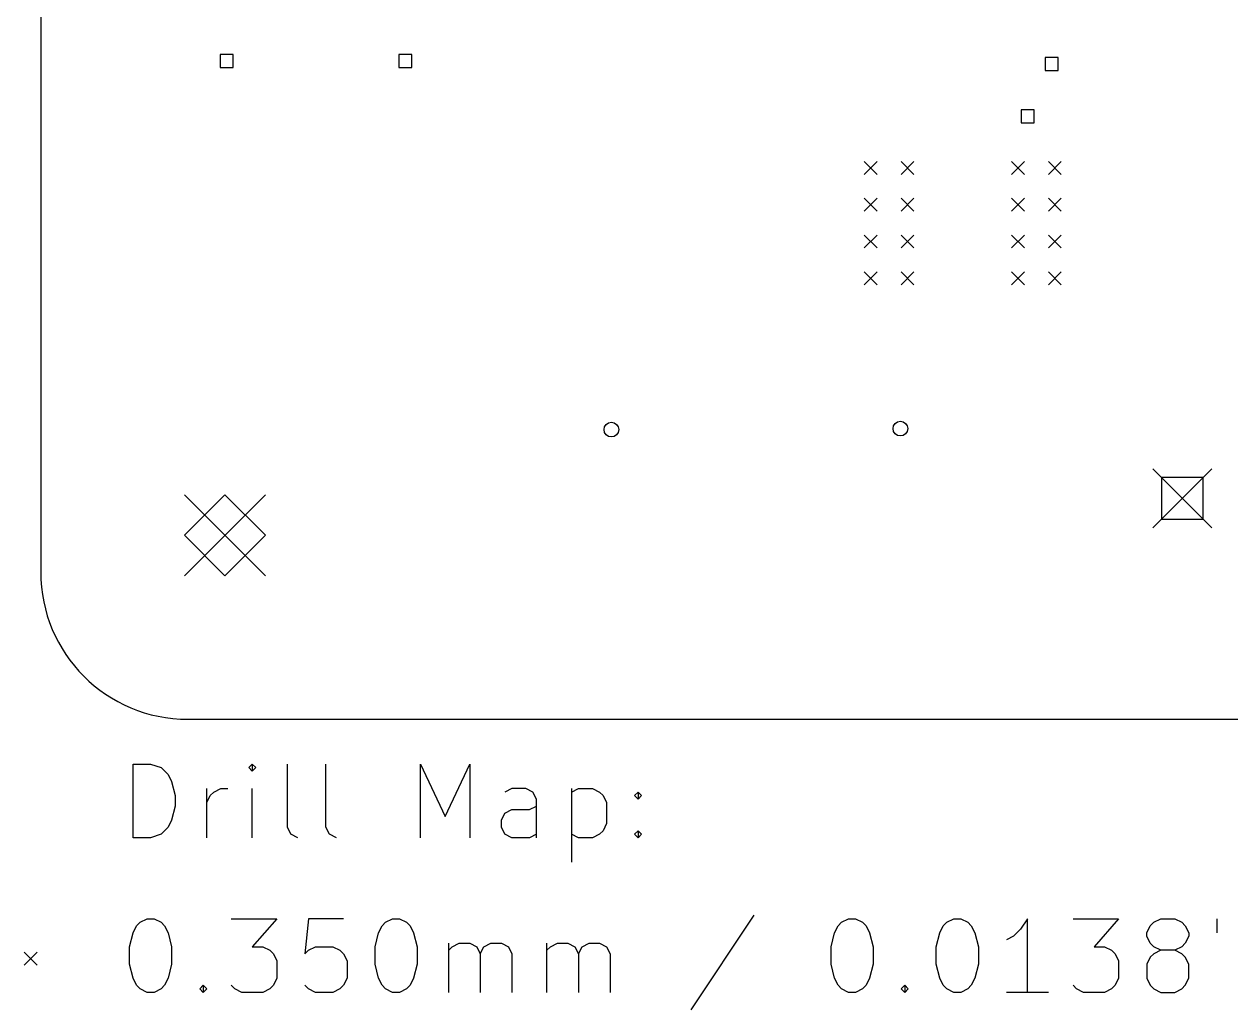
# Model space of a CAD drawing. Extents: x 120 to 257, y -154 to -51.
# Drawn here: x 121.44 to 154.2, y -129.13 to -102.36 of the extents above; entities that cross this region are included whole.
import ezdxf

# ---------------------------------------------------------------- set-up
doc = ezdxf.new("R2010")
doc.units = 0
doc.layers.add('BLACK', color=7, linetype='CONTINUOUS')

msp = doc.modelspace()

# ---------------------------------------------------------------- linework, layer by layer
at = {"layer": 'BLACK', "linetype": 'CONTINUOUS'}
for p, q in [((121.886073, -55.235427), (121.886073, -117.235427)), ((127.112851, -103.183649), (126.759295, -103.183649)), ((126.759295, -103.183649), (126.759295, -103.537205)), ((127.112851, -103.537205), (127.112851, -103.183649)), ((131.962851, -103.183649), (131.609295, -103.183649)), ((131.609295, -103.183649), (131.609295, -103.537205)), ((131.962851, -103.537205), (131.962851, -103.183649)), ((126.759295, -103.537205), (127.112851, -103.537205)), ((131.609295, -103.537205), (131.962851, -103.537205)), ((149.512851, -103.258649), (149.159295, -103.258649)), ((149.159295, -103.258649), (149.159295, -103.612205)), ((149.512851, -103.612205), (149.512851, -103.258649)), ((149.159295, -103.612205), (149.512851, -103.612205)), ((148.862851, -104.680649), (148.509295, -104.680649)), ((148.509295, -104.680649), (148.509295, -105.034205)), ((148.862851, -105.034205), (148.862851, -104.680649)), ((148.509295, -105.034205), (148.862851, -105.034205)), ((144.247994, -106.085427), (144.597994, -106.435427)), ((144.597994, -106.085427), (144.247994, -106.435427)), ((145.247994, -106.085427), (145.597994, -106.435427)), ((145.597994, -106.085427), (145.247994, -106.435427)), ((148.247994, -106.085427), (148.597994, -106.435427)), ((148.597994, -106.085427), (148.247994, -106.435427)), ((149.247994, -106.085427), (149.597994, -106.435427)), ((149.597994, -106.085427), (149.247994, -106.435427)), ((144.247994, -107.085427), (144.597994, -107.435427)), ((144.597994, -107.085427), (144.247994, -107.435427)), ((145.247994, -107.085427), (145.597994, -107.435427)), ((145.597994, -107.085427), (145.247994, -107.435427)), ((148.247994, -107.085427), (148.597994, -107.435427)), ((148.597994, -107.085427), (148.247994, -107.435427)), ((149.247994, -107.085427), (149.597994, -107.435427)), ((149.597994, -107.085427), (149.247994, -107.435427)), ((144.247994, -108.085427), (144.597994, -108.435427)), ((144.597994, -108.085427), (144.247994, -108.435427)), ((145.247994, -108.085427), (145.597994, -108.435427)), ((145.597994, -108.085427), (145.247994, -108.435427)), ((148.247994, -108.085427), (148.597994, -108.435427)), ((148.597994, -108.085427), (148.247994, -108.435427)), ((149.247994, -108.085427), (149.597994, -108.435427)), ((149.597994, -108.085427), (149.247994, -108.435427)), ((144.247994, -109.085427), (144.597994, -109.435427)), ((144.597994, -109.085427), (144.247994, -109.435427)), ((145.247994, -109.085427), (145.597994, -109.435427)), ((145.597994, -109.085427), (145.247994, -109.435427)), ((148.247994, -109.085427), (148.597994, -109.435427)), ((148.597994, -109.085427), (148.247994, -109.435427)), ((149.247994, -109.085427), (149.597994, -109.435427)), ((149.597994, -109.085427), (149.247994, -109.435427)), ((152.086073, -114.435427), (153.686073, -116.035427)), ((153.686073, -114.435427), (152.086073, -116.035427)), ((153.451764, -114.669736), (152.320382, -114.669736)), ((152.320382, -114.669736), (152.320382, -115.801118)), ((153.451764, -115.801118), (153.451764, -114.669736)), ((125.786073, -115.135427), (127.986073, -117.335427)), ((127.986073, -115.135427), (125.786073, -117.335427)), ((126.886073, -115.135427), (125.786073, -116.235427)), ((127.986073, -116.235427), (126.886073, -115.135427)), ((152.320382, -115.801118), (153.451764, -115.801118)), ((125.786073, -116.235427), (126.886073, -117.335427)), ((126.886073, -117.335427), (127.986073, -116.235427)), ((125.886073, -121.235427), (252.886073, -121.235427)), ((124.393841, -124.450265), (124.393841, -122.450265)), ((124.393841, -122.450265), (124.870031, -122.450265)), ((124.870031, -122.450265), (125.155746, -122.545503)), ((125.155746, -122.545503), (125.346222, -122.735979)), ((127.631936, -122.450265), (127.536698, -122.545503)), ((127.536698, -122.545503), (127.631936, -122.640741)), ((127.727174, -122.545503), (127.631936, -122.450265)), ((127.631936, -122.450265), (127.631936, -122.640741)), ((127.631936, -122.640741), (127.727174, -122.545503)), ((128.584317, -124.16455), (128.584317, -122.450265)), ((129.631936, -124.16455), (129.631936, -122.450265)), ((132.203365, -124.450265), (132.203365, -122.450265)), ((132.203365, -122.450265), (132.870032, -123.878836)), ((132.870032, -123.878836), (133.536698, -122.450265)), ((133.536698, -122.450265), (133.536698, -124.450265)), ((125.346222, -122.735979), (125.44146, -122.926455)), ((125.44146, -122.926455), (125.536698, -123.307407)), ((126.393841, -124.450265), (126.393841, -123.116931)), ((126.584317, -123.212169), (126.774793, -123.116931)), ((126.774793, -123.116931), (126.96527, -123.116931)), ((127.631936, -124.450265), (127.631936, -123.116931)), ((134.679555, -123.116931), (134.489079, -123.212169)), ((135.060508, -123.116931), (134.679555, -123.116931)), ((135.250984, -123.212169), (135.060508, -123.116931)), ((136.298603, -123.116931), (136.298603, -125.116931)), ((136.298603, -123.212169), (136.489079, -123.116931)), ((136.489079, -123.116931), (136.870032, -123.116931)), ((136.870032, -123.116931), (137.060508, -123.212169)), ((125.536698, -123.307407), (125.536698, -123.593122)), ((126.393841, -123.497884), (126.489079, -123.307407)), ((126.489079, -123.307407), (126.584317, -123.212169)), ((135.346222, -123.402646), (135.250984, -123.212169)), ((135.346222, -124.450265), (135.346222, -123.402646)), ((137.060508, -123.212169), (137.155746, -123.307407)), ((137.155746, -123.307407), (137.250984, -123.497884)), ((137.250984, -123.497884), (137.250984, -124.069312)), ((138.012889, -123.307407), (138.108127, -123.212169)), ((138.108127, -123.402646), (138.012889, -123.307407)), ((138.108127, -123.212169), (138.203365, -123.307407)), ((138.108127, -123.212169), (138.108127, -123.402646)), ((138.203365, -123.307407), (138.108127, -123.402646)), ((125.536698, -123.593122), (125.44146, -123.974074)), ((134.393841, -123.974074), (134.489079, -123.783598)), ((134.489079, -123.783598), (134.679555, -123.68836)), ((134.679555, -123.68836), (135.155746, -123.68836)), ((135.155746, -123.68836), (135.346222, -123.593122)), ((125.346222, -124.16455), (125.155746, -124.355027)), ((125.44146, -123.974074), (125.346222, -124.16455)), ((128.679555, -124.355027), (128.584317, -124.16455)), ((129.727174, -124.355027), (129.631936, -124.16455)), ((134.393841, -124.16455), (134.393841, -123.974074)), ((134.489079, -124.355027), (134.393841, -124.16455)), ((137.250984, -124.069312), (137.155746, -124.259788)), ((124.870031, -124.450265), (124.393841, -124.450265)), ((125.155746, -124.355027), (124.870031, -124.450265)), ((128.870031, -124.450265), (128.679555, -124.355027)), ((129.91765, -124.450265), (129.727174, -124.355027)), ((134.679555, -124.450265), (134.489079, -124.355027)), ((135.155746, -124.450265), (134.679555, -124.450265)), ((135.346222, -124.355027), (135.155746, -124.450265)), ((136.489079, -124.450265), (136.298603, -124.355027)), ((136.870032, -124.450265), (136.489079, -124.450265)), ((137.060508, -124.355027), (136.870032, -124.450265)), ((137.155746, -124.259788), (137.060508, -124.355027)), ((138.012889, -124.355027), (138.108127, -124.259788)), ((138.108127, -124.450265), (138.012889, -124.355027)), ((138.108127, -124.259788), (138.203365, -124.355027)), ((138.108127, -124.259788), (138.108127, -124.450265)), ((138.203365, -124.355027), (138.108127, -124.450265)), ((124.489079, -126.840741), (124.584317, -126.745503)), ((124.584317, -126.745503), (124.774793, -126.650265)), ((124.774793, -126.650265), (124.96527, -126.650265)), ((124.96527, -126.650265), (125.155746, -126.745503)), ((125.155746, -126.745503), (125.250984, -126.840741)), ((127.060508, -126.650265), (128.298603, -126.650265)), ((128.298603, -126.650265), (127.631936, -127.412169)), ((129.155746, -126.650265), (129.060508, -127.602646)), ((130.108127, -126.650265), (129.155746, -126.650265)), ((131.155746, -126.840741), (131.250984, -126.745503)), ((131.250984, -126.745503), (131.44146, -126.650265)), ((131.44146, -126.650265), (131.631937, -126.650265)), ((131.631937, -126.650265), (131.822413, -126.745503)), ((131.822413, -126.745503), (131.917651, -126.840741)), ((141.250985, -126.555027), (139.5367, -129.126455)), ((143.5367, -126.840741), (143.631938, -126.745503)), ((143.631938, -126.745503), (143.822414, -126.650265)), ((143.822414, -126.650265), (144.012891, -126.650265)), ((144.012891, -126.650265), (144.203367, -126.745503)), ((144.203367, -126.745503), (144.298605, -126.840741)), ((146.393843, -126.840741), (146.489081, -126.745503)), ((146.489081, -126.745503), (146.679557, -126.650265)), ((146.679557, -126.650265), (146.870034, -126.650265)), ((146.870034, -126.650265), (147.06051, -126.745503)), ((147.06051, -126.745503), (147.155748, -126.840741)), ((148.679557, -126.650265), (148.489081, -126.935979)), ((148.679557, -128.650265), (148.679557, -126.650265)), ((149.917653, -126.650265), (151.155748, -126.650265)), ((151.155748, -126.650265), (150.489081, -127.412169)), ((152.012891, -126.840741), (152.108129, -126.745503)), ((152.108129, -126.745503), (152.298605, -126.650265)), ((152.298605, -126.650265), (152.679558, -126.650265)), ((152.679558, -126.650265), (152.870034, -126.745503)), ((152.870034, -126.745503), (152.965272, -126.840741)), ((153.822415, -126.650265), (153.822415, -127.031217)), ((124.298603, -127.412169), (124.393841, -127.031217)), ((124.393841, -127.031217), (124.489079, -126.840741)), ((125.250984, -126.840741), (125.346222, -127.031217)), ((125.346222, -127.031217), (125.44146, -127.412169)), ((130.96527, -127.412169), (131.060508, -127.031217)), ((131.060508, -127.031217), (131.155746, -126.840741)), ((131.917651, -126.840741), (132.012889, -127.031217)), ((132.012889, -127.031217), (132.108127, -127.412169)), ((143.346224, -127.412169), (143.441462, -127.031217)), ((143.441462, -127.031217), (143.5367, -126.840741)), ((144.298605, -126.840741), (144.393843, -127.031217)), ((144.393843, -127.031217), (144.489081, -127.412169)), ((146.203367, -127.412169), (146.298605, -127.031217)), ((146.298605, -127.031217), (146.393843, -126.840741)), ((147.155748, -126.840741), (147.250986, -127.031217)), ((147.250986, -127.031217), (147.346224, -127.412169)), ((148.298605, -127.126455), (148.108129, -127.221693)), ((148.489081, -126.935979), (148.298605, -127.126455)), ((151.917653, -127.031217), (152.012891, -126.840741)), ((151.917653, -127.126455), (151.917653, -127.031217)), ((152.012891, -127.316931), (151.917653, -127.126455)), ((152.965272, -126.840741), (153.06051, -127.031217)), ((153.06051, -127.126455), (152.965272, -127.316931)), ((153.06051, -127.031217), (153.06051, -127.126455)), ((124.298603, -127.88836), (124.298603, -127.412169)), ((125.44146, -127.412169), (125.44146, -127.88836)), ((127.631936, -127.412169), (127.917651, -127.412169)), ((127.917651, -127.412169), (128.108127, -127.507407)), ((129.155746, -127.507407), (129.346222, -127.412169)), ((129.346222, -127.412169), (129.822413, -127.412169)), ((129.822413, -127.412169), (130.012889, -127.507407)), ((130.96527, -127.88836), (130.96527, -127.412169)), ((132.108127, -127.412169), (132.108127, -127.88836)), ((132.96527, -128.650265), (132.96527, -127.316931)), ((132.96527, -127.507407), (133.060508, -127.412169)), ((133.060508, -127.412169), (133.250984, -127.316931)), ((133.250984, -127.316931), (133.536699, -127.316931)), ((133.536699, -127.316931), (133.727175, -127.412169)), ((133.727175, -127.412169), (133.822413, -127.602646)), ((133.822413, -127.602646), (133.917651, -127.412169)), ((133.917651, -127.412169), (134.108127, -127.316931)), ((134.108127, -127.316931), (134.393841, -127.316931)), ((134.393841, -127.316931), (134.584318, -127.412169)), ((134.584318, -127.412169), (134.679556, -127.602646)), ((135.631937, -128.650265), (135.631937, -127.316931)), ((135.631937, -127.507407), (135.727175, -127.412169)), ((135.727175, -127.412169), (135.917651, -127.316931)), ((135.917651, -127.316931), (136.203366, -127.316931)), ((136.203366, -127.316931), (136.393842, -127.412169)), ((136.393842, -127.412169), (136.48908, -127.602646)), ((136.48908, -127.602646), (136.584318, -127.412169)), ((136.584318, -127.412169), (136.774794, -127.316931)), ((136.774794, -127.316931), (137.060508, -127.316931)), ((137.060508, -127.316931), (137.250985, -127.412169)), ((137.250985, -127.412169), (137.346223, -127.602646)), ((143.346224, -127.88836), (143.346224, -127.412169)), ((144.489081, -127.412169), (144.489081, -127.88836)), ((146.203367, -127.88836), (146.203367, -127.412169)), ((147.346224, -127.412169), (147.346224, -127.88836)), ((150.489081, -127.412169), (150.774796, -127.412169)), ((150.774796, -127.412169), (150.965272, -127.507407)), ((152.108129, -127.412169), (152.012891, -127.316931)), ((152.298605, -127.507407), (152.108129, -127.412169)), ((152.870034, -127.412169), (152.679558, -127.507407)), ((152.965272, -127.316931), (152.870034, -127.412169)), ((121.436073, -127.560427), (121.786073, -127.910427)), ((121.786073, -127.560427), (121.436073, -127.910427)), ((128.108127, -127.507407), (128.203365, -127.602646)), ((128.203365, -127.602646), (128.298603, -127.793122)), ((129.060508, -127.602646), (129.155746, -127.507407)), ((130.012889, -127.507407), (130.108127, -127.602646)), ((130.108127, -127.602646), (130.203365, -127.793122)), ((133.822413, -127.602646), (133.822413, -128.650265)), ((134.679556, -127.602646), (134.679556, -128.650265)), ((136.48908, -127.602646), (136.48908, -128.650265)), ((137.346223, -127.602646), (137.346223, -128.650265)), ((150.965272, -127.507407), (151.06051, -127.602646)), ((151.06051, -127.602646), (151.155748, -127.793122)), ((152.012891, -127.697884), (151.917653, -127.88836)), ((152.108129, -127.602646), (152.012891, -127.697884)), ((152.298605, -127.507407), (152.108129, -127.602646)), ((152.679558, -127.507407), (152.298605, -127.507407)), ((152.870034, -127.602646), (152.679558, -127.507407)), ((152.965272, -127.697884), (152.870034, -127.602646)), ((153.06051, -127.88836), (152.965272, -127.697884)), ((124.393841, -128.269312), (124.298603, -127.88836)), ((125.44146, -127.88836), (125.346222, -128.269312)), ((128.298603, -127.793122), (128.298603, -128.269312)), ((130.203365, -127.793122), (130.203365, -128.269312)), ((131.060508, -128.269312), (130.96527, -127.88836)), ((132.108127, -127.88836), (132.012889, -128.269312)), ((143.441462, -128.269312), (143.346224, -127.88836)), ((144.489081, -127.88836), (144.393843, -128.269312)), ((146.298605, -128.269312), (146.203367, -127.88836)), ((147.346224, -127.88836), (147.250986, -128.269312)), ((151.155748, -127.793122), (151.155748, -128.269312)), ((151.917653, -127.88836), (151.917653, -128.269312)), ((153.06051, -128.269312), (153.06051, -127.88836)), ((124.489079, -128.459788), (124.393841, -128.269312)), ((125.346222, -128.269312), (125.250984, -128.459788)), ((128.298603, -128.269312), (128.203365, -128.459788)), ((130.203365, -128.269312), (130.108127, -128.459788)), ((131.155746, -128.459788), (131.060508, -128.269312)), ((132.012889, -128.269312), (131.917651, -128.459788)), ((143.5367, -128.459788), (143.441462, -128.269312)), ((144.393843, -128.269312), (144.298605, -128.459788)), ((146.393843, -128.459788), (146.298605, -128.269312)), ((147.250986, -128.269312), (147.155748, -128.459788)), ((151.155748, -128.269312), (151.06051, -128.459788)), ((151.917653, -128.269312), (152.012891, -128.459788)), ((152.965272, -128.459788), (153.06051, -128.269312)), ((124.584317, -128.555027), (124.489079, -128.459788)), ((124.774793, -128.650265), (124.584317, -128.555027)), ((124.96527, -128.650265), (124.774793, -128.650265)), ((125.155746, -128.555027), (124.96527, -128.650265)), ((125.250984, -128.459788), (125.155746, -128.555027)), ((126.203365, -128.555027), (126.298603, -128.459788)), ((126.298603, -128.650265), (126.203365, -128.555027)), ((126.298603, -128.459788), (126.393841, -128.555027)), ((126.298603, -128.459788), (126.298603, -128.650265)), ((126.393841, -128.555027), (126.298603, -128.650265)), ((127.155746, -128.555027), (127.060508, -128.459788)), ((127.346222, -128.650265), (127.155746, -128.555027)), ((127.917651, -128.650265), (127.346222, -128.650265)), ((128.108127, -128.555027), (127.917651, -128.650265)), ((128.203365, -128.459788), (128.108127, -128.555027)), ((129.155746, -128.555027), (129.060508, -128.459788)), ((129.346222, -128.650265), (129.155746, -128.555027)), ((129.822413, -128.650265), (129.346222, -128.650265)), ((130.012889, -128.555027), (129.822413, -128.650265)), ((130.108127, -128.459788), (130.012889, -128.555027)), ((131.250984, -128.555027), (131.155746, -128.459788)), ((131.44146, -128.650265), (131.250984, -128.555027)), ((131.631937, -128.650265), (131.44146, -128.650265)), ((131.822413, -128.555027), (131.631937, -128.650265)), ((131.917651, -128.459788), (131.822413, -128.555027)), ((143.631938, -128.555027), (143.5367, -128.459788)), ((143.822414, -128.650265), (143.631938, -128.555027)), ((144.012891, -128.650265), (143.822414, -128.650265)), ((144.203367, -128.555027), (144.012891, -128.650265)), ((144.298605, -128.459788), (144.203367, -128.555027)), ((145.250986, -128.555027), (145.346224, -128.459788)), ((145.346224, -128.650265), (145.250986, -128.555027)), ((145.346224, -128.459788), (145.441462, -128.555027)), ((145.346224, -128.459788), (145.346224, -128.650265)), ((145.441462, -128.555027), (145.346224, -128.650265)), ((146.489081, -128.555027), (146.393843, -128.459788)), ((146.679557, -128.650265), (146.489081, -128.555027)), ((146.870034, -128.650265), (146.679557, -128.650265)), ((147.06051, -128.555027), (146.870034, -128.650265)), ((147.155748, -128.459788), (147.06051, -128.555027)), ((149.250986, -128.650265), (148.108129, -128.650265)), ((150.012891, -128.555027), (149.917653, -128.459788)), ((150.203367, -128.650265), (150.012891, -128.555027)), ((150.774796, -128.650265), (150.203367, -128.650265)), ((150.965272, -128.555027), (150.774796, -128.650265)), ((151.06051, -128.459788), (150.965272, -128.555027)), ((152.012891, -128.459788), (152.108129, -128.555027)), ((152.108129, -128.555027), (152.298605, -128.650265)), ((152.298605, -128.650265), (152.679558, -128.650265)), ((152.679558, -128.650265), (152.870034, -128.555027)), ((152.870034, -128.555027), (152.965272, -128.459788))]:
    msp.add_line(p, q, dxfattribs=at)
at = {"layer": 'BLACK'}
for centre in [(137.383073, -113.366427), (145.230073, -113.339427)]:
    msp.add_circle(centre, 0.2, dxfattribs=at)
msp.add_arc((125.886073, -117.235427), 4, -180, -90, dxfattribs=at)

doc.saveas('drawing.dxf')
